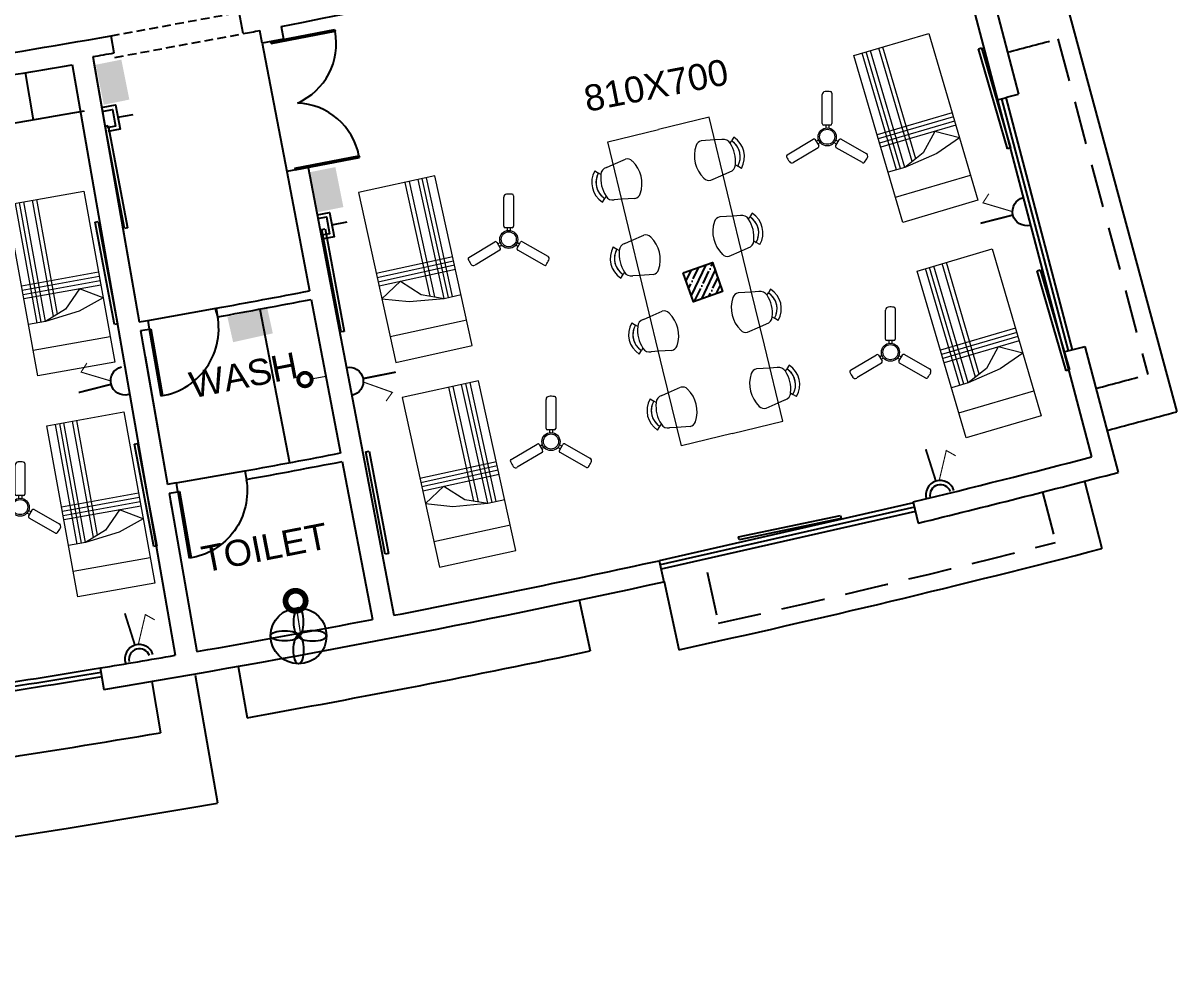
# Model space of a CAD drawing. Header units: inches. Extents: x -221585 to 401252, y -284294 to 332380.
# Drawn here: x 107313 to 108641, y 230614 to 231703 of the extents above; entities that cross this region are included whole.
import ezdxf
from ezdxf.enums import TextEntityAlignment as Align

# ---------------------------------------------------------------- set-up
doc = ezdxf.new("R2010")
doc.units = ezdxf.units.IN
doc.header["$MEASUREMENT"] = 0
doc.linetypes.add('HIDDEN', pattern=[0.375, 0.25, -0.125])
doc.linetypes.add('HIDDEN2', pattern=[0.1875, 0.125, -0.0625])
for name, color, linetype in [('A-TEXT', 3, 'Continuous'), ('A_dimension_100', 233, 'Continuous'), ('E-LIGHT', 7, 'Continuous'), ('Power', 7, 'Continuous'), ('UPS', 7, 'Continuous'), ('WALL', 4, 'Continuous')]:
    doc.layers.add(name, color=color, linetype=linetype)
for name, color, linetype, lineweight in [('ceilingfan', 1, 'Continuous', 15), ('FURN', 56, 'Continuous', 0), ('PIE', 7, 'Continuous', 15)]:
    doc.layers.add(name, color=color, linetype=linetype, lineweight=lineweight)
doc.styles.get("Standard").update_dxf_attribs({"font": 'arial.ttf'})

# ---------------------------------------------------------------- blocks, each defined once
blk = doc.blocks.new('d2')
at = {"color": 1, "ltscale": 8}
for p, q in [((-332.772, -186.458, 9945.752), (-332.753, -186.454, 9945.752)), ((-332.628, -187.194, 9945.752), (-332.772, -186.458, 9945.752)), ((-332.609, -187.19, 9945.752), (-332.753, -186.454, 9945.752)), ((-332.753, -186.454, 9945.752), (-332.753, -186.454, 9945.732)), ((-332.753, -186.454, 9945.732), (-332.753, -186.454, 9945.732)), ((-334.226, -186.743, 9945.752), (-334.206, -186.739, 9945.752)), ((-334.082, -187.479, 9945.752), (-334.226, -186.743, 9945.752)), ((-334.062, -187.475, 9945.752), (-334.206, -186.739, 9945.752)), ((-334.063, -187.577, 9945.752), (-332.589, -187.288, 9945.752)), ((-332.628, -187.194, 9945.752), (-332.609, -187.19, 9945.752)), ((-334.082, -187.479, 9945.752), (-334.062, -187.475, 9945.752))]:
    blk.add_line(p, q, dxfattribs=at)
for centre, start, end in [((-332.628, -187.194, 9945.752), 101.092, 178.0402), ((-334.062, -187.475, 9945.752), 24.1438, 101.092)]:
    blk.add_arc(centre, 0.75, start, end, dxfattribs=at)
blk = doc.blocks.new('FREGTET')
at = {"layer": 'FURN', "color": 8}
for p, q in [((-154.66, 109.191, -2766.571), (-154.635, 109.149, -2766.571)), ((-154.66, 109.191, -2766.571), (-154.635, 109.149, -2766.571)), ((-154.617, 109.122, -2766.571), (-154.635, 109.149, -2766.571)), ((-154.617, 109.122, -2766.571), (-154.635, 109.149, -2766.571)), ((-154.994, 109.041, -2766.571), (-155.133, 108.458, -2766.571)), ((-154.118, 108.833, -2766.571), (-154.994, 109.041, -2766.571)), ((-154.698, 109.057, -2766.571), (-154.732, 108.979, -2766.571)), ((-154.698, 109.057, -2766.571), (-154.732, 108.979, -2766.571)), ((-154.369, 109.063, -2766.571), (-154.341, 109.079, -2766.571)), ((-154.369, 109.063, -2766.571), (-154.341, 109.079, -2766.571)), ((-154.3, 109.105, -2766.571), (-154.341, 109.079, -2766.571)), ((-154.3, 109.105, -2766.571), (-154.341, 109.079, -2766.571)), ((-154.732, 108.979, -2766.571), (-154.793, 108.838, -2766.571)), ((-154.34, 108.731, -2766.571), (-154.331, 108.884, -2766.571)), ((-154.331, 108.884, -2766.571), (-154.327, 108.968, -2766.571)), ((-154.331, 108.884, -2766.571), (-154.327, 108.968, -2766.571)), ((-153.784, 108.982, -2766.571), (-153.76, 108.941, -2766.571)), ((-153.784, 108.982, -2766.571), (-153.76, 108.941, -2766.571)), ((-153.742, 108.914, -2766.571), (-153.76, 108.941, -2766.571)), ((-153.742, 108.914, -2766.571), (-153.76, 108.941, -2766.571)), ((-153.493, 108.854, -2766.571), (-153.465, 108.871, -2766.571)), ((-153.493, 108.854, -2766.571), (-153.465, 108.871, -2766.571)), ((-153.425, 108.897, -2766.571), (-153.465, 108.871, -2766.571)), ((-153.425, 108.897, -2766.571), (-153.465, 108.871, -2766.571)), ((-153.243, 108.625, -2766.571), (-154.118, 108.833, -2766.571)), ((-153.856, 108.771, -2766.571), (-153.917, 108.63, -2766.571)), ((-153.822, 108.848, -2766.571), (-153.856, 108.771, -2766.571)), ((-153.822, 108.848, -2766.571), (-153.856, 108.771, -2766.571)), ((-153.456, 108.676, -2766.571), (-153.451, 108.76, -2766.571)), ((-153.456, 108.676, -2766.571), (-153.451, 108.76, -2766.571)), ((-152.908, 108.774, -2766.571), (-152.884, 108.732, -2766.571)), ((-152.908, 108.774, -2766.571), (-152.884, 108.732, -2766.571)), ((-152.866, 108.705, -2766.571), (-152.884, 108.732, -2766.571)), ((-152.866, 108.705, -2766.571), (-152.884, 108.732, -2766.571)), ((-153.464, 108.523, -2766.571), (-153.456, 108.676, -2766.571)), ((-152.367, 108.417, -2766.571), (-153.243, 108.625, -2766.571)), ((-152.946, 108.64, -2766.571), (-152.98, 108.563, -2766.571)), ((-152.946, 108.64, -2766.571), (-152.98, 108.563, -2766.571)), ((-152.618, 108.646, -2766.571), (-152.59, 108.663, -2766.571)), ((-152.618, 108.646, -2766.571), (-152.59, 108.663, -2766.571)), ((-152.549, 108.689, -2766.571), (-152.59, 108.663, -2766.571)), ((-152.549, 108.689, -2766.571), (-152.59, 108.663, -2766.571)), ((-155.271, 107.874, -2766.571), (-155.133, 108.458, -2766.571)), ((-152.98, 108.563, -2766.571), (-153.042, 108.422, -2766.571)), ((-152.589, 108.314, -2766.571), (-152.58, 108.468, -2766.571)), ((-152.58, 108.468, -2766.571), (-152.576, 108.552, -2766.571)), ((-152.58, 108.468, -2766.571), (-152.576, 108.552, -2766.571)), ((-152.033, 108.566, -2766.571), (-152.008, 108.524, -2766.571)), ((-152.033, 108.566, -2766.571), (-152.008, 108.524, -2766.571)), ((-151.991, 108.497, -2766.571), (-152.008, 108.524, -2766.571)), ((-151.991, 108.497, -2766.571), (-152.008, 108.524, -2766.571)), ((-151.674, 108.481, -2766.571), (-151.714, 108.454, -2766.571)), ((-151.674, 108.481, -2766.571), (-151.714, 108.454, -2766.571)), ((-151.491, 108.209, -2766.571), (-152.367, 108.417, -2766.571)), ((-152.105, 108.355, -2766.571), (-152.166, 108.214, -2766.571)), ((-152.071, 108.432, -2766.571), (-152.105, 108.355, -2766.571)), ((-152.071, 108.432, -2766.571), (-152.105, 108.354, -2766.571)), ((-151.742, 108.438, -2766.571), (-151.714, 108.454, -2766.571)), ((-151.742, 108.438, -2766.571), (-151.714, 108.454, -2766.571)), ((-151.705, 108.259, -2766.571), (-151.7, 108.344, -2766.571)), ((-151.705, 108.259, -2766.571), (-151.7, 108.344, -2766.571)), ((-151.713, 108.106, -2766.571), (-151.705, 108.259, -2766.571)), ((-151.63, 107.625, -2766.571), (-151.491, 108.209, -2766.571)), ((-155.009, 107.811, -2766.571), (-155.001, 107.965, -2766.571)), ((-154.396, 107.666, -2766.571), (-155.271, 107.874, -2766.571)), ((-155.014, 107.727, -2766.571), (-155.009, 107.812, -2766.571)), ((-155.014, 107.727, -2766.571), (-155.009, 107.811, -2766.571)), ((-154.547, 107.857, -2766.571), (-154.609, 107.716, -2766.571)), ((-154.609, 107.716, -2766.571), (-154.643, 107.639, -2766.571)), ((-154.609, 107.716, -2766.571), (-154.643, 107.639, -2766.571)), ((-153.52, 107.458, -2766.571), (-154.396, 107.666, -2766.571)), ((-154.133, 107.603, -2766.571), (-154.125, 107.756, -2766.571)), ((-155.04, 107.59, -2766.571), (-154.999, 107.617, -2766.571)), ((-155.04, 107.59, -2766.571), (-154.999, 107.617, -2766.571)), ((-154.971, 107.633, -2766.571), (-154.999, 107.617, -2766.571)), ((-154.971, 107.633, -2766.571), (-154.999, 107.617, -2766.571)), ((-154.723, 107.574, -2766.571), (-154.705, 107.547, -2766.571)), ((-154.723, 107.574, -2766.571), (-154.705, 107.547, -2766.571)), ((-154.681, 107.505, -2766.571), (-154.705, 107.547, -2766.571)), ((-154.681, 107.505, -2766.571), (-154.705, 107.547, -2766.571)), ((-154.138, 107.519, -2766.571), (-154.133, 107.603, -2766.571)), ((-154.138, 107.519, -2766.571), (-154.133, 107.603, -2766.571)), ((-153.672, 107.649, -2766.571), (-153.733, 107.508, -2766.571)), ((-153.258, 107.395, -2766.571), (-153.249, 107.548, -2766.571)), ((-151.63, 107.625, -2766.571), (-151.769, 107.041, -2766.571)), ((-154.164, 107.382, -2766.571), (-154.124, 107.408, -2766.571)), ((-154.164, 107.382, -2766.571), (-154.124, 107.408, -2766.571)), ((-154.096, 107.425, -2766.571), (-154.124, 107.408, -2766.571)), ((-154.096, 107.425, -2766.571), (-154.124, 107.408, -2766.571)), ((-153.733, 107.508, -2766.571), (-153.767, 107.431, -2766.571)), ((-153.733, 107.508, -2766.571), (-153.767, 107.431, -2766.571)), ((-152.645, 107.249, -2766.571), (-153.52, 107.458, -2766.571)), ((-152.796, 107.441, -2766.571), (-152.858, 107.3, -2766.571)), ((-153.847, 107.366, -2766.571), (-153.83, 107.338, -2766.571)), ((-153.847, 107.366, -2766.571), (-153.83, 107.338, -2766.571)), ((-153.805, 107.297, -2766.571), (-153.83, 107.338, -2766.571)), ((-153.805, 107.297, -2766.571), (-153.83, 107.338, -2766.571)), ((-153.262, 107.311, -2766.571), (-153.258, 107.395, -2766.571)), ((-153.262, 107.311, -2766.571), (-153.258, 107.395, -2766.571)), ((-152.858, 107.3, -2766.571), (-152.892, 107.223, -2766.571)), ((-152.858, 107.3, -2766.571), (-152.892, 107.223, -2766.571)), ((-152.382, 107.187, -2766.571), (-152.374, 107.34, -2766.571)), ((-153.289, 107.174, -2766.571), (-153.248, 107.2, -2766.571)), ((-153.289, 107.174, -2766.571), (-153.248, 107.2, -2766.571)), ((-153.22, 107.216, -2766.571), (-153.248, 107.2, -2766.571)), ((-153.22, 107.216, -2766.571), (-153.248, 107.2, -2766.571)), ((-152.972, 107.157, -2766.571), (-152.954, 107.13, -2766.571)), ((-152.972, 107.157, -2766.571), (-152.954, 107.13, -2766.571)), ((-152.93, 107.089, -2766.571), (-152.954, 107.13, -2766.571)), ((-152.93, 107.089, -2766.571), (-152.954, 107.13, -2766.571)), ((-151.769, 107.041, -2766.571), (-152.645, 107.249, -2766.571)), ((-152.387, 107.103, -2766.571), (-152.382, 107.187, -2766.571)), ((-152.387, 107.103, -2766.571), (-152.382, 107.187, -2766.571)), ((-151.921, 107.233, -2766.571), (-151.982, 107.092, -2766.571)), ((-152.345, 107.008, -2766.571), (-152.373, 106.992, -2766.571)), ((-152.345, 107.008, -2766.571), (-152.373, 106.992, -2766.571)), ((-151.982, 107.092, -2766.571), (-152.016, 107.014, -2766.571)), ((-151.982, 107.092, -2766.571), (-152.016, 107.014, -2766.571)), ((-152.413, 106.966, -2766.571), (-152.373, 106.992, -2766.571)), ((-152.413, 106.966, -2766.571), (-152.373, 106.992, -2766.571)), ((-152.096, 106.949, -2766.571), (-152.078, 106.922, -2766.571)), ((-152.096, 106.949, -2766.571), (-152.078, 106.922, -2766.571)), ((-152.054, 106.88, -2766.571), (-152.078, 106.922, -2766.571)), ((-152.054, 106.88, -2766.571), (-152.078, 106.922, -2766.571))]:
    blk.add_line(p, q, dxfattribs=at)
for centre, radius, start, end in [((-154.615, 109.037, -2766.571), 0.0847, 91.5148, 166.6297), ((-154.615, 109.037, -2766.571), 0.0847, 91.5148, 166.6297), ((-154.525, 108.959, -2766.571), 0.268, 33.0269, 120.2325), ((-154.525, 108.959, -2766.571), 0.268, 33.0269, 120.2325), ((-154.525, 108.959, -2766.571), 0.219, 33.0269, 120.2325), ((-154.525, 108.959, -2766.571), 0.219, 46.2775, 120.2325), ((-154.576, 108.746, -2766.571), 0.378, 56.8909, 96.3685), ((-154.576, 108.746, -2766.571), 0.378, 56.8909, 96.3685), ((-154.409, 108.988, -2766.571), 0.0847, 346.6297, 61.7447), ((-154.409, 108.988, -2766.571), 0.0847, 346.6297, 61.7447), ((-153.649, 108.751, -2766.571), 0.268, 33.0269, 120.2325), ((-153.649, 108.751, -2766.571), 0.268, 33.0269, 120.2325), ((-153.74, 108.829, -2766.571), 0.0847, 91.5148, 166.6297), ((-153.74, 108.829, -2766.571), 0.0847, 91.5148, 166.6297), ((-153.649, 108.751, -2766.571), 0.219, 33.0269, 120.2325), ((-153.649, 108.751, -2766.571), 0.219, 46.2775, 120.2325), ((-153.7, 108.538, -2766.571), 0.378, 56.8909, 96.3685), ((-153.7, 108.538, -2766.571), 0.378, 56.8909, 96.3685), ((-154.711, 108.819, -2766.571), 0.0847, 166.6297, 224.3988), ((-154.711, 108.819, -2766.571), 0.0847, 166.6297, 224.3988), ((-154.512, 109.013, -2766.571), 0.363, 224.3988, 288.8607), ((-154.512, 109.013, -2766.571), 0.363, 224.3988, 288.8607), ((-154.422, 108.75, -2766.571), 0.0847, 288.8607, 346.6297), ((-154.422, 108.75, -2766.571), 0.0847, 288.8607, 346.6297), ((-153.534, 108.78, -2766.571), 0.0847, 346.6297, 61.7447), ((-153.534, 108.78, -2766.571), 0.0847, 346.6297, 61.7447), ((-152.774, 108.543, -2766.571), 0.268, 33.0269, 120.2325), ((-152.774, 108.543, -2766.571), 0.268, 33.0269, 120.2325), ((-152.774, 108.543, -2766.571), 0.219, 33.0269, 120.2325), ((-152.774, 108.543, -2766.571), 0.219, 46.2775, 120.2325), ((-153.835, 108.611, -2766.571), 0.0847, 166.6297, 224.3988), ((-153.835, 108.611, -2766.571), 0.0847, 166.6297, 224.3988), ((-152.864, 108.621, -2766.571), 0.0847, 91.5148, 166.6297), ((-152.864, 108.621, -2766.571), 0.0847, 91.5148, 166.6297), ((-152.824, 108.33, -2766.571), 0.378, 56.8909, 96.3685), ((-152.824, 108.33, -2766.571), 0.378, 56.8909, 96.3685), ((-152.658, 108.572, -2766.571), 0.0847, 346.6297, 61.7447), ((-152.658, 108.572, -2766.571), 0.0847, 346.6297, 61.7447), ((-151.898, 108.335, -2766.571), 0.268, 33.0269, 120.2325), ((-151.898, 108.335, -2766.571), 0.268, 33.0269, 120.2325), ((-153.636, 108.805, -2766.571), 0.363, 224.3988, 288.8607), ((-153.636, 108.805, -2766.571), 0.363, 224.3988, 288.8607), ((-153.547, 108.542, -2766.571), 0.0847, 288.8607, 346.6297), ((-153.547, 108.542, -2766.571), 0.0847, 288.8607, 346.6297), ((-151.988, 108.413, -2766.571), 0.0847, 91.5148, 166.6297), ((-151.988, 108.413, -2766.571), 0.0847, 91.5148, 166.6297), ((-151.898, 108.335, -2766.571), 0.219, 33.0269, 120.2325), ((-151.898, 108.335, -2766.571), 0.219, 46.2775, 120.2325), ((-151.949, 108.122, -2766.571), 0.378, 56.8909, 96.3685), ((-151.949, 108.122, -2766.571), 0.378, 56.8909, 96.3685), ((-152.959, 108.403, -2766.571), 0.0847, 166.6297, 224.3988), ((-152.959, 108.403, -2766.571), 0.0847, 166.6297, 224.3988), ((-152.761, 108.597, -2766.571), 0.363, 224.3988, 288.8607), ((-152.761, 108.597, -2766.571), 0.363, 224.3988, 288.8607), ((-151.782, 108.364, -2766.571), 0.0847, 346.6297, 61.7447), ((-151.782, 108.364, -2766.571), 0.0847, 346.6297, 61.7447), ((-152.671, 108.334, -2766.571), 0.0847, 288.8607, 346.6297), ((-152.671, 108.334, -2766.571), 0.0847, 288.8607, 346.6297), ((-152.084, 108.194, -2766.571), 0.0847, 166.6297, 224.3988), ((-152.084, 108.194, -2766.571), 0.0847, 166.6297, 224.3988), ((-151.885, 108.389, -2766.571), 0.363, 224.3988, 288.8607), ((-151.885, 108.389, -2766.571), 0.363, 224.3988, 288.8607), ((-151.795, 108.126, -2766.571), 0.0847, 288.8607, 346.6297), ((-151.795, 108.126, -2766.571), 0.0847, 288.8607, 346.6297), ((-154.918, 107.945, -2766.571), 0.0847, 108.8607, 166.6297), ((-154.918, 107.945, -2766.571), 0.0847, 108.8607, 166.6297), ((-154.828, 107.682, -2766.571), 0.363, 44.3988, 108.8607), ((-154.828, 107.682, -2766.571), 0.363, 44.3988, 108.8607), ((-154.63, 107.876, -2766.571), 0.0847, 346.6297, 44.3988), ((-154.63, 107.876, -2766.571), 0.0847, 346.6297, 44.3988), ((-154.043, 107.737, -2766.571), 0.0847, 108.8607, 166.6297), ((-154.043, 107.737, -2766.571), 0.0847, 108.8607, 166.6297), ((-153.953, 107.474, -2766.571), 0.363, 44.3988, 108.8607), ((-153.953, 107.474, -2766.571), 0.363, 44.3988, 108.8607), ((-154.931, 107.707, -2766.571), 0.0847, 166.6297, 241.7447), ((-154.931, 107.707, -2766.571), 0.0847, 166.6297, 241.7447), ((-153.754, 107.668, -2766.571), 0.0847, 346.6297, 44.3988), ((-153.754, 107.668, -2766.571), 0.0847, 346.6297, 44.3988), ((-154.816, 107.736, -2766.571), 0.268, 213.0269, 300.2325), ((-154.816, 107.736, -2766.571), 0.268, 213.0269, 300.2325), ((-154.816, 107.736, -2766.571), 0.219, 213.0269, 300.2325), ((-154.816, 107.736, -2766.571), 0.219, 213.0269, 286.9819), ((-154.765, 107.949, -2766.571), 0.378, 236.8909, 276.3685), ((-154.765, 107.949, -2766.571), 0.378, 236.8909, 276.3685), ((-154.725, 107.658, -2766.571), 0.0847, 271.5148, 346.6297), ((-154.725, 107.658, -2766.571), 0.0847, 271.5148, 346.6297), ((-153.167, 107.529, -2766.571), 0.0847, 108.8607, 166.6297), ((-153.167, 107.529, -2766.571), 0.0847, 108.8607, 166.6297), ((-153.077, 107.266, -2766.571), 0.363, 44.3988, 108.8607), ((-153.077, 107.266, -2766.571), 0.363, 44.3988, 108.8607), ((-154.056, 107.499, -2766.571), 0.0847, 166.6297, 241.7447), ((-154.056, 107.499, -2766.571), 0.0847, 166.6297, 241.7447), ((-153.94, 107.528, -2766.571), 0.219, 213.0269, 300.2325), ((-153.94, 107.528, -2766.571), 0.219, 213.0269, 286.9819), ((-153.889, 107.741, -2766.571), 0.378, 236.8909, 276.3685), ((-153.889, 107.741, -2766.571), 0.378, 236.8909, 276.3685), ((-153.85, 107.45, -2766.571), 0.0847, 271.5148, 346.6297), ((-153.85, 107.45, -2766.571), 0.0847, 271.5148, 346.6297), ((-152.879, 107.46, -2766.571), 0.0847, 346.6297, 44.3988), ((-152.879, 107.46, -2766.571), 0.0847, 346.6297, 44.3988), ((-152.291, 107.321, -2766.571), 0.0847, 108.8607, 166.6297), ((-152.291, 107.321, -2766.571), 0.0847, 108.8607, 166.6297), ((-152.202, 107.058, -2766.571), 0.363, 44.3988, 108.8607), ((-152.202, 107.058, -2766.571), 0.363, 44.3988, 108.8607), ((-153.94, 107.528, -2766.571), 0.268, 213.0269, 300.2325), ((-153.94, 107.528, -2766.571), 0.268, 213.0269, 300.2325), ((-153.18, 107.291, -2766.571), 0.0847, 166.6297, 241.7447), ((-153.18, 107.291, -2766.571), 0.0847, 166.6297, 241.7447), ((-152.003, 107.252, -2766.571), 0.0847, 346.6297, 44.3988), ((-152.003, 107.252, -2766.571), 0.0847, 346.6297, 44.3988), ((-153.064, 107.32, -2766.571), 0.268, 213.0269, 300.2325), ((-153.064, 107.32, -2766.571), 0.268, 213.0269, 300.2325), ((-153.064, 107.32, -2766.571), 0.219, 213.0269, 300.2325), ((-153.064, 107.32, -2766.571), 0.219, 213.0269, 286.9819), ((-153.014, 107.533, -2766.571), 0.378, 236.8909, 276.3685), ((-153.014, 107.533, -2766.571), 0.378, 236.8909, 276.3685), ((-152.974, 107.242, -2766.571), 0.0847, 271.5148, 346.6297), ((-152.974, 107.242, -2766.571), 0.0847, 271.5148, 346.6297), ((-152.304, 107.083, -2766.571), 0.0847, 166.6297, 241.7447), ((-152.304, 107.083, -2766.571), 0.0847, 166.6297, 241.7447), ((-152.138, 107.325, -2766.571), 0.378, 236.8909, 276.3685), ((-152.138, 107.325, -2766.571), 0.378, 236.8909, 276.3685), ((-152.098, 107.034, -2766.571), 0.0847, 271.5148, 346.6297), ((-152.098, 107.034, -2766.571), 0.0847, 271.5148, 346.6297), ((-152.189, 107.112, -2766.571), 0.268, 213.0269, 300.2325), ((-152.189, 107.112, -2766.571), 0.268, 213.0269, 300.2325), ((-152.189, 107.112, -2766.571), 0.219, 213.0269, 300.2325), ((-152.189, 107.112, -2766.571), 0.219, 213.0269, 286.9819)]:
    blk.add_arc(centre, radius, start, end, dxfattribs=at)
blk = doc.blocks.new('A$C25933C84')
at = {"color": 8, "linetype": 'Continuous'}
for p, q in [((0, 0.9), (2, 0.9)), ((0, 0), (0, 0.9)), ((0.3, 0.9), (0.3, 0)), ((0.6, 0.7), (0.6, 0.9)), ((2, 0.9), (2, 0)), ((0.65, 0.3), (0.6, 0.7)), ((0.7, 0.45), (0.6, 0.7)), ((0.9, 0.25), (0.7, 0.45)), ((0.75, 0), (0.65, 0.3)), ((0.75, 0), (0.9, 0.25)), ((2, 0), (0, 0))]:
    blk.add_line(p, q, dxfattribs=at)
at = {"color": 8}
for p, q in [((0.6, 0.8), (2, 0.8)), ((0.9, 0), (0.9, 0.9)), ((0.95, 0), (0.95, 0.9)), ((1, 0), (1, 0.9)), ((1.05, 0), (1.05, 0.9)), ((0.6, 0.75), (2, 0.75)), ((0.6, 0.7), (2, 0.7)), ((0.64, 0.6), (2, 0.6)), ((0.66, 0.55), (2, 0.55))]:
    blk.add_line(p, q, dxfattribs=at)
blk = doc.blocks.new('FEGREGRE')
at = {"color": 20, "ltscale": 10}
for p, q in [((357183.6, 114115.5, 0.8), (357203.7, 114038.1, 0.4)), ((356717.1, 113921.6, 0.4), (356700.3, 113999.7, 0.4)), ((356615.1, 113920.1, 0.4), (356602.6, 113978.8, 0.4)), ((356209.8, 113902.5, 0.4), (356220.3, 113843.4, 0.4)), ((356110.4, 113885.1, 0.4), (356120.5, 113826, 0.4))]:
    blk.add_line(p, q, dxfattribs=at)
for centre, radius, start, end in [((353970.4, 126473.1, 0.4), 12848.5, 282.34342, 284.575), ((353970.4, 126473.1, 0.4), 12828.5, 280.10083, 281.89721), ((353970.3, 126473.1, 0.4), 12828.5, 277.85338, 279.64858)]:
    blk.add_arc(centre, radius, start, end, dxfattribs=at)
blk = doc.blocks.new('TRTH')
at = {"color": 1, "ltscale": 8}
for p, q in [((-589.839, -68.759), (-589.839, -67.98)), ((-589.819, -68.759), (-589.819, -67.979)), ((-589.839, -68.759), (-589.819, -68.759)), ((-589.839, -68.859), (-589.039, -68.859))]:
    blk.add_line(p, q, dxfattribs=at)
blk.add_arc((-589.819, -68.759), 0.78, 0, 91.4693, dxfattribs=at)
blk = doc.blocks.new('FEFRGR')
at = {"color": 1, "ltscale": 8}
for p, q in [((138643.8, 119828, 0.4), (138722.6, 119842, 0.4)), ((138645.5, 119818.1, 0.4), (138647.5, 119818.4, 0.4)), ((138645.5, 119818.1, 0.4), (138659, 119741.3, 0.4)), ((138647.5, 119818.4, 0.4), (138660.9, 119741.6, 0.4))]:
    blk.add_line(p, q, dxfattribs=at)
blk.add_arc((138647.5, 119818.4, 0.4), 78, 278.4355, 17.5068, dxfattribs=at)
blk = doc.blocks.new('Fan')
at = {"color": 6}
for p, q in [((-5.8, 15.7), (-5.8, 48.4)), ((5.2, 50.1), (5.2, 15.7)), ((3.5, 14), (-4.1, 14)), ((-1.9, 14), (-1.9, 10.8)), ((1.5, 14), (1.5, 10.8)), ((-45.2, -19.5), (-15.9, -1.9)), ((-10.2, -11.4), (-38.2, -28.2)), ((-13.6, -2.5), (-9.7, -9)), ((-12.6, -4.2), (-9.9, -2.6)), ((-10.8, -7.1), (-8.1, -5.5)), ((10.3, -7.3), (7.6, -5.8)), ((12, -4.4), (9.3, -2.8)), ((9.4, -9.1), (13.2, -2.4)), ((39.7, -28.3), (10, -11.4)), ((15.5, -1.8), (43.8, -18))]:
    blk.add_line(p, q, dxfattribs=at)
for centre, radius in [((-0.2, 0.8), 10.2), ((-0.2, 0.9), 8.5)]:
    blk.add_circle(centre, radius, dxfattribs=at)
for centre, radius, start, end in [((-2.4, 48.4), 3.4, 92.735, 180), ((-0.2, 0.9), 51, 85.7207, 92.735), ((3.5, 50.1), 1.7, 0, 85.7207), ((-4.1, 15.7), 1.7, 180, 270), ((3.5, 15.7), 1.7, 270, 0), ((-15, -3.4), 1.7, 30.9808, 120.9808), ((-11.1, -9.9), 1.7, 300.9808, 30.9808), ((10.8, -9.9), 1.7, 150.2708, 240.2708), ((14.6, -3.3), 1.7, 60.2708, 150.2708), ((-44.4, -21), 1.7, 120.9808, 206.3239), ((-0.2, 0.9), 51, 206.3239, 213.3255), ((-0.2, 0.9), 51, 325.7165, 332.7215), ((42.1, -20.9), 3.4, 332.7215, 60.2708), ((-40, -25.3), 3.4, 213.3255, 300.9808), ((40.6, -26.9), 1.7, 240.2708, 325.7165)]:
    blk.add_arc(centre, radius, start, end, dxfattribs=at)
blk = doc.blocks.new('light')
at = {"color": 5}
for p, q in [((112625.2, 38871.2), (112742.5, 38895.9)), ((112743.3, 38892.3), (112625.9, 38867.6)), ((112742.5, 38895.9), (112743.3, 38892.3)), ((112625.9, 38867.6), (112625.2, 38871.2))]:
    blk.add_line(p, q, dxfattribs=at)
blk = doc.blocks.new('w.l')
at = {"layer": 'PIE', "color": 6}
blk.add_line((109349.8, 39723.6), (109371.7, 39720.1), dxfattribs=at)
at = {"layer": 'PIE', "color": 6, "const_width": 6.59}
blk.add_lwpolyline([(109337.4, 39737.9, 1), (109333.8, 39715, 1)], format="xyb", close=True, dxfattribs=at)
blk = doc.blocks.new('mir')
at = {"layer": 'PIE', "color": 6}
for p, q in [((364986.7, -21985.7), (364972.1, -21985.7)), ((364979.4, -22003.7), (364979.4, -21985.7))]:
    blk.add_line(p, q, dxfattribs=at)
at = {"layer": 'PIE', "color": 6, "const_width": 5.37}
blk.add_lwpolyline([(364969.5, -22015.5, 1), (364988.4, -22015.5, 1)], format="xyb", close=True, dxfattribs=at)
blk = doc.blocks.new('ups 6A')
at = {"layer": 'E-LIGHT', "color": 4}
for points, const_width in [([(5905666.9, -1658491.3), (5905670.4, -1658287.3)], 11.7), ([(5905691.6, -1658286), (5905784.8, -1658448.2), (5905830.5, -1658400.8)], 6.64)]:
    blk.add_lwpolyline(points, dxfattribs=dict(at, const_width=const_width))
blk.add_arc((5905671.9, -1658199.8), 87.4, 179.01016, 359.01016, dxfattribs=at)
blk = doc.blocks.new('16A')
at = {"layer": 'E-LIGHT', "color": 1}
for points, const_width in [([(5916857.4, -1642748), (5916860.9, -1642952)], 11.7), ([(5916882, -1642953.3), (5916975.2, -1642791.1), (5917021, -1642838.5)], 6.64)]:
    blk.add_lwpolyline(points, dxfattribs=dict(at, const_width=const_width))
for centre, radius, start, end in [((5916862.4, -1643039.4), 87.4, 0.98984, 180.98984), ((5916863.3, -1643042.7), 64.6, 4.27254, 175.75788)]:
    blk.add_arc(centre, radius, start, end, dxfattribs=at)

msp = doc.modelspace()

# ---------------------------------------------------------------- hatches: boundary and pattern name
at = {"ltscale": 10}
h = msp.add_hatch(dxfattribs=at)
h.set_pattern_fill('ANSI35', color=1, scale=50, angle=19.5157)
h.set_pattern_definition([(64.515664, (22649.548, 7962.171), (-11.28378684, 5.37830406), []), (64.515664, (22657.879, 7965.123), (-11.28378684, 5.37830406), [15.625, -3.125, 0, -3.125])])
h.paths.add_polyline_path([(108118.3, 231394.3), (108106.5, 231427.7), (108073, 231415.9), (108084.9, 231382.4)])

# ---------------------------------------------------------------- linework, layer by layer
at = {"color": 4, "ltscale": 8}
for p, q in [((108153.1, 232781.7, 0.4), (108458.8, 231621.2, 0.4)), ((108365.7, 231875.9, 0.4), (108434.5, 231614.8, 0.4)), ((108510.9, 231324.7, 0.4), (108542.7, 231203.9, 0.4)), ((108535.2, 231331.1, 0.4), (108573.4, 231186.1, 0.4))]:
    msp.add_line(p, q, dxfattribs=at)
at = {"color": 20, "ltscale": 10}
msp.add_line((108510.5, 231738.5, 0), (108641, 231255.9, 0), dxfattribs=at)
at = {"color": 2, "linetype": 'HIDDEN2', "ltscale": 80}
for p, q in [((107414.7, 231688.6, 0), (107562.2, 231715.6, 0)), ((107419.2, 231663.7, 0), (107566.7, 231691, 0))]:
    msp.add_line(p, q, dxfattribs=at)
at = {"color": 4, "ltscale": 10}
for p, q in [((107566.8, 231691, 0), (107562.2, 231715.6, 0)), ((107588.6, 231679.9, 0.4), (107585.9, 231694.6, 0.4)), ((107610.3, 231699.4, 0.4), (107613.1, 231684.5, 0.4)), ((107418.3, 231668.6, 0), (107414.7, 231688.6, 0)), ((107613.1, 231684.5, 0.4), (107588.6, 231679.9, 0.4)), ((107393.7, 231664.6, 0.4), (107447, 231359.2, 0.4)), ((107369.9, 231655.3, 0), (107488.6, 230975.6, 0.4)), ((107394.5, 231659.6, 0), (107447, 231359.2, 0.4)), ((107641.3, 231537.1, 0.4), (107616.8, 231532.4, 0.4)), ((107616.9, 231532.3, 0.4), (107643.1, 231395, 0.4)), ((107641.3, 231537.1, 0.4), (107739.9, 231021.6, 0.4)), ((107645, 231385.2, 0.4), (107678.8, 231208.4, 0.4)), ((107535.6, 231375, 0), (107537.3, 231365.1, 0)), ((107456.8, 231360.9, 0), (107458.5, 231351, 0)), ((107448.7, 231349.3, 0.4), (107479.7, 231172, 0.4)), ((107453.9, 231319.8, 0.4), (107479.7, 231172, 0.4)), ((107568.6, 231187.9, 0.4), (107570.4, 231178, 0.4)), ((107680.6, 231198.6, 0.4), (107715.4, 231016.9, 0)), ((107489.5, 231174.1, 0.4), (107479.6, 231172.3, 0)), ((107489.4, 231174, 0), (107491.2, 231163.9, 0)), ((107481.4, 231162.2, 0.4), (107513.2, 230979.9, 0)), ((107483.1, 231152.3, 0.4), (107484.8, 231142.5, 0.4)), ((108337.4, 231152, 0.8), (108343.3, 231127.8, 0)), ((108045.2, 231084.5, 0), (108050.7, 231060.1, 0)), ((107402.3, 230961.1, 0), (107406.4, 230936.4, 0))]:
    msp.add_line(p, q, dxfattribs=at)
at = {"color": 20, "linetype": 'HIDDEN', "ltscale": 200}
for p, q in [((108503.9, 231685, 0), (108607.6, 231298.7, 0)), ((108486.4, 231163.5, 0.4), (108501.3, 231105.4, 0)), ((108100.4, 231071.1, 0), (108113.4, 231012.5, 0))]:
    msp.add_line(p, q, dxfattribs=at)
at = {"color": 5}
for p, q in [((108412.7, 231673.7, -0.4), (108416.2, 231674.7, -0.4)), ((108446.1, 231558.5, -0.4), (108412.7, 231673.7, -0.4)), ((108416.2, 231674.7, -0.4), (108449.6, 231559.6, -0.4)), ((108449.6, 231559.6, -0.4), (108446.1, 231558.5, -0.4)), ((108480.2, 231418.2, -0.4), (108483.8, 231419.2, -0.4)), ((108513.7, 231303, -0.4), (108480.2, 231418.2, -0.4)), ((108483.8, 231419.2, -0.4), (108517.2, 231304.1, -0.4)), ((108517.2, 231304.1, -0.4), (108513.7, 231303, -0.4)), ((108136.6, 231111.9, 0.4), (108254, 231136.6, 0.4)), ((108254.7, 231133, 0.4), (108137.4, 231108.3, 0.4)), ((108254, 231136.6, 0.4), (108254.7, 231133, 0.4)), ((108137.4, 231108.3, 0.4), (108136.6, 231111.9, 0.4))]:
    msp.add_line(p, q, dxfattribs=at)
at = {"color": 8, "ltscale": 10}
msp.add_line((107315.7, 231646.1, 0.4), (107325.1, 231591.9, 0.4), dxfattribs=at)
at = {"color": 1, "ltscale": 8}
for p, q in [((108434.5, 231614.8, 0.4), (108510.9, 231324.7, 0.4)), ((108439.3, 231616.1, 0.4), (108515.7, 231326, 0.4)), ((108444.1, 231617.4, 0.4), (108520.5, 231327.3, 0.4)), ((108337.8, 231150.9, 0), (108045.2, 231084.5, 0)), ((108338.9, 231146, 0), (108046.3, 231079.6, 0)), ((108338.9, 231146, 0), (108046.3, 231079.6, 0)), ((108340, 231141.2, 0), (108047.4, 231074.7, 0))]:
    msp.add_line(p, q, dxfattribs=at)
at = {"color": 252}
msp.add_line((107586, 231374.1, 0.4), (107619.8, 231197.2, 0.4), dxfattribs=at)
at = {"color": 1, "ltscale": 10}
msp.add_line((107511.6, 230952.7, 0), (107537.3, 230805.7, 0), dxfattribs=at)
at = {"color": 1, "ltscale": 10, "elevation": 0.4}
msp.add_lwpolyline([(108073, 231415.9), (108106.5, 231427.7), (108118.3, 231394.3), (108084.9, 231382.4)], close=True, dxfattribs=at)
at = {"color": 5}
msp.add_circle((107630.4, 230998, 0), 32.2, dxfattribs=at)
at = {"color": 4, "ltscale": 10}
for centre, radius, start, end in [((105321.4, 243533.5, 29.1), 12053.5, 280.94689, 284.6362), ((105321.4, 243533.5, 0), 12053.5, 280.736, 280.82793), ((105321.4, 243533.5, 0), 12028.5, 278.04486, 280.02208), ((105321.4, 243533.5, 0), 12048.5, 279.90377, 280.02268), ((105315.3, 243574.5, 0), 12095, 278.04628, 279.78044), ((100694, 261132.3, 0.8), 30515.4, 284.69394, 284.74112), ((105321.4, 243533.5, 0), 12358.5, 280.32091, 280.8281), ((105321.4, 243533.5, 0), 12368.5, 280.32091, 280.82809), ((105321.4, 243533.5, 0), 12358.5, 279.90377, 279.95002), ((105321.4, 243533.5, 0), 12368.5, 279.90377, 279.94998), ((100581.2, 261560.8, 0.8), 31258.6, 284.69539, 284.74145), ((105321.4, 243533.5, 0), 12548.5, 280.31637, 280.82801), ((105321.4, 243533.5, 0.8), 12743.5, 283.69011, 284.64213), ((105321.4, 243533.5, 0), 12558.5, 280.31638, 280.82801), ((105321.4, 243533.5, 0), 12768.5, 283.69011, 284.75507), ((105321.4, 243533.5, 0), 12558.5, 279.90377, 279.94977), ((105321.4, 243533.5, 0.9), 12743.5, 280.94033, 282.34177), ((105321.4, 243533.5, 0), 12768.5, 279.39819, 282.34248), ((105321.4, 243533.5, 0), 12743.5, 279.90377, 280.82793), ((105321.4, 243533.5, 0), 12743.5, 279.39819, 279.79137)]:
    msp.add_arc(centre, radius, start, end, dxfattribs=at)
at = {"color": 20, "linetype": 'HIDDEN', "ltscale": 200}
for radius, start, end in [(12268.5, 284.75447, 285.03469), (12668.5, 284.75449, 285.03469), (12828.5, 282.57066, 284.35185)]:
    msp.add_arc((105321.4, 243533.5, 0), radius, start, end, dxfattribs=at)
at = {"color": 8, "ltscale": 10}
msp.add_arc((105321.4, 243533.5, 0), 12108.5, 278.10537, 279.80866, dxfattribs=at)
at = {"color": 20, "ltscale": 10}
for centre, radius, start, end in [((105321.4, 243533.5, 0), 12718.5, 284.75449, 285.12962), ((105321.8, 243483.5, 0), 12870, 260.08648, 279.91229)]:
    msp.add_arc(centre, radius, start, end, dxfattribs=at)
at = {"color": 1, "ltscale": 8}
for centre, radius, start, end in [((105319.8, 243544.5, 0), 12754.6, 278.05014, 279.39728), ((105319.8, 243544.5, 0), 12759.6, 278.05014, 279.39728), ((105328.8, 243484.1, 0), 12703.5, 278.04802, 279.40164)]:
    msp.add_arc(centre, radius, start, end, dxfattribs=at)
at = {"color": 5, "extrusion": (0, 0, -1)}
for centre, major_axis, ratio in [((107630.4, 231014.1, 0), (0, -16.1), 0.361042), ((107646.5, 230998, 0), (-16.1, 0), 0.363524)]:
    msp.add_ellipse(centre, major_axis=major_axis, ratio=ratio, dxfattribs=at)
at = {"color": 5}
for centre, major_axis, ratio in [((107614.4, 230998, 0), (16.1, 0), 0.363524), ((107630.4, 230981.9, 0), (0, 16.1), 0.361042)]:
    msp.add_ellipse(centre, major_axis=major_axis, ratio=ratio, dxfattribs=at)
at = {"color": 3, "ltscale": 10}
for points in [[(107406.3, 231609.2, 0), (107397.1, 231655.2, 0), (107435.7, 231615.1, 0), (107426.5, 231661.1, 0)], [(107652.6, 231485.5, 0.4), (107643.3, 231531.5, 0.4), (107682, 231491.4, 0.4), (107672.8, 231537.4, 0.4)], [(107548.5, 231365.2, 0.4), (107594.3, 231375.5, 0.4), (107555.1, 231335.9, 0.4), (107600.8, 231346.1, 0.4)]]:
    msp.add_solid(points, dxfattribs=at)
at = {"layer": 'A_dimension_100', "color": 3, "ltscale": 0.05}
for points, elevation in [([(107405.5, 231606.3), (107419.8, 231609), (107425.1, 231581), (107410.8, 231578.3)], 0), ([(107406.4, 231601.8), (107416.2, 231603.7), (107419.8, 231584.6), (107410, 231582.7)], 0), ([(107422.5, 231594.8), (107440.3, 231598.1)], 0), ([(107651.8, 231482.5), (107666.1, 231485.2), (107671.4, 231457.3), (107657.1, 231454.6)], 0.4), ([(107652.7, 231478.1), (107662.5, 231480), (107666.1, 231460.8), (107656.3, 231459)], 0.4), ([(107668.8, 231471), (107686.5, 231474.4)], 0.4)]:
    msp.add_lwpolyline(points, dxfattribs=dict(at, elevation=elevation))

# ---------------------------------------------------------------- block references
at = {"color": 1, "xscale": 99.99999999999297, "yscale": 99.99999999999297, "zscale": 99.99999999999297, "rotation": 269.7456121792251}
msp.add_blockref('d2', (126197.8, 198190.6, -994574.8), dxfattribs=at)
at = {"extrusion": (-3.14e-14, -6.1e-15, -1), "xscale": -99.99999999999349, "yscale": 100, "zscale": -99.99999999999349, "rotation": 63.01819741965971}
msp.add_blockref('FREGTET', (-105417.7, 212835.2, -276657.5), dxfattribs=at)
for name, p, rotation in [('light', (143896.3, 118040.2, 0), 88.78093671996345), ('light', (143884.9, 117929.7, 0), 88.78093671996345), ('light', (144145.7, 117921, 0), 88.78093671996345), ('light', (143930, 117674, 0), 88.78093671996345), ('light', (144196.4, 117665.3, 0), 88.78093671996345), ('w.l', (35228.9, 322093.1, 0.8), 288.520046786022)]:
    msp.add_blockref(name, p, dxfattribs=dict(rotation=rotation))
at = {"extrusion": (-3.19e-14, -2.7e-15, -1), "xscale": -100.0000000000029, "yscale": 100, "zscale": -100.0000000000029, "rotation": 69.12656436702945}
msp.add_blockref('FREGTET', (-102536.3, 213031.5, -276657.1), dxfattribs=at)
at = {"color": 4}
msp.add_blockref('FEFRGR', (-31187, 111532.9, -0.4), dxfattribs=at)
at = {"color": 4, "xscale": -100.0000000000119, "yscale": 100, "zscale": 100, "rotation": 189.9047598216965}
msp.add_blockref('TRTH', (166778.8, 234536.6, 0.4), dxfattribs=at)
at = {"color": 1}
msp.add_blockref('FEGREGRE', (-248649, 117060.4, -0.4), dxfattribs=at)
at = {"layer": 'ceilingfan', "xscale": 1.02030405060046, "yscale": 1.02030405060046, "zscale": 1.02030405060046}
for p in [(108238.8, 231571.4, 1.7), (107872.4, 231453.4, 1.7), (108311.6, 231323.5, 1.7), (107921, 231220.7, 0.8), (107310.3, 231145.2, 0.4)]:
    msp.add_blockref('Fan', p, dxfattribs=at)
at = {"layer": 'FURN', "extrusion": (-1.8e-14, -3.4e-15, -1), "xscale": -100.0000000000056, "yscale": 100, "zscale": -100.0000000000056, "rotation": 253.6355424414875}
for p in [(-108411.9, 231499.2, -1.3), (-108484.8, 231251.3, -1.3)]:
    msp.add_blockref('A$C25933C84', p, dxfattribs=at)
at = {"layer": 'FURN', "extrusion": (1.74e-14, 5.6e-15, -1), "xscale": 99.99999999999541, "yscale": 99.99999999999541, "zscale": -99.99999999999994, "rotation": 77.6023077381054}
for p in [(-107742.4, 231312.7, -1.3), (-107792.6, 231076.9, -0.4)]:
    msp.add_blockref('A$C25933C84', p, dxfattribs=at)
at = {"layer": 'FURN', "extrusion": (-1.83e-14, -1.5e-15, -1), "xscale": -99.99999999999658, "yscale": 100, "zscale": -99.99999999999658, "rotation": 259.7439093888643}
for p in [(-107418.9, 231313.1, 0), (-107465, 231058.8, 0)]:
    msp.add_blockref('A$C25933C84', p, dxfattribs=at)
at = {"layer": 'Power', "xscale": 0.1885885860805313, "yscale": 0.1885885860805313, "zscale": 0.1885885860805313, "rotation": 16.59632162428012}
for p in [(-1049502.6, 209392.9, 0.8), (-1050424.1, 209204.1, 0.4)]:
    msp.add_blockref('16A', p, dxfattribs=at)
at = {"layer": 'UPS', "color": 3, "yscale": 0.1887460698150343, "zscale": 0.1887460698150344}
for p, xscale, rotation in [((669272.1, -781405.2, 1.3), -0.1887460698150345, 283.2880882971074), ((668234.5, -781600, 1.3), -0.1887460698150345, 283.2880882971074), ((-398751.1, 1272429.2, 0), -0.1887460698150346, 100.2558866615952)]:
    msp.add_blockref('ups 6A', p, dxfattribs=dict(at, xscale=xscale, rotation=rotation))
at = {"layer": 'WALL', "color": 1, "lineweight": 30, "xscale": 0.8190000000000004, "yscale": 0.8190000000000004, "zscale": 0.8190000000000004, "rotation": 280.0281992897634}
msp.add_blockref('mir', (73341.6, 528783.6, 0.4), dxfattribs=at)

# ---------------------------------------------------------------- texts
at = {"layer": 'A-TEXT'}
for s, p in [('810X700', (108041.7, 231631.7, 0.8)), ('WASH', (107567.1, 231298.1, -0.4)), ('TOILET', (107591.4, 231099.7, 0.4))]:
    msp.add_text(s, height=30, rotation=11.0715, dxfattribs=at).set_placement(p, align=Align.MIDDLE)

doc.saveas('drawing.dxf')
